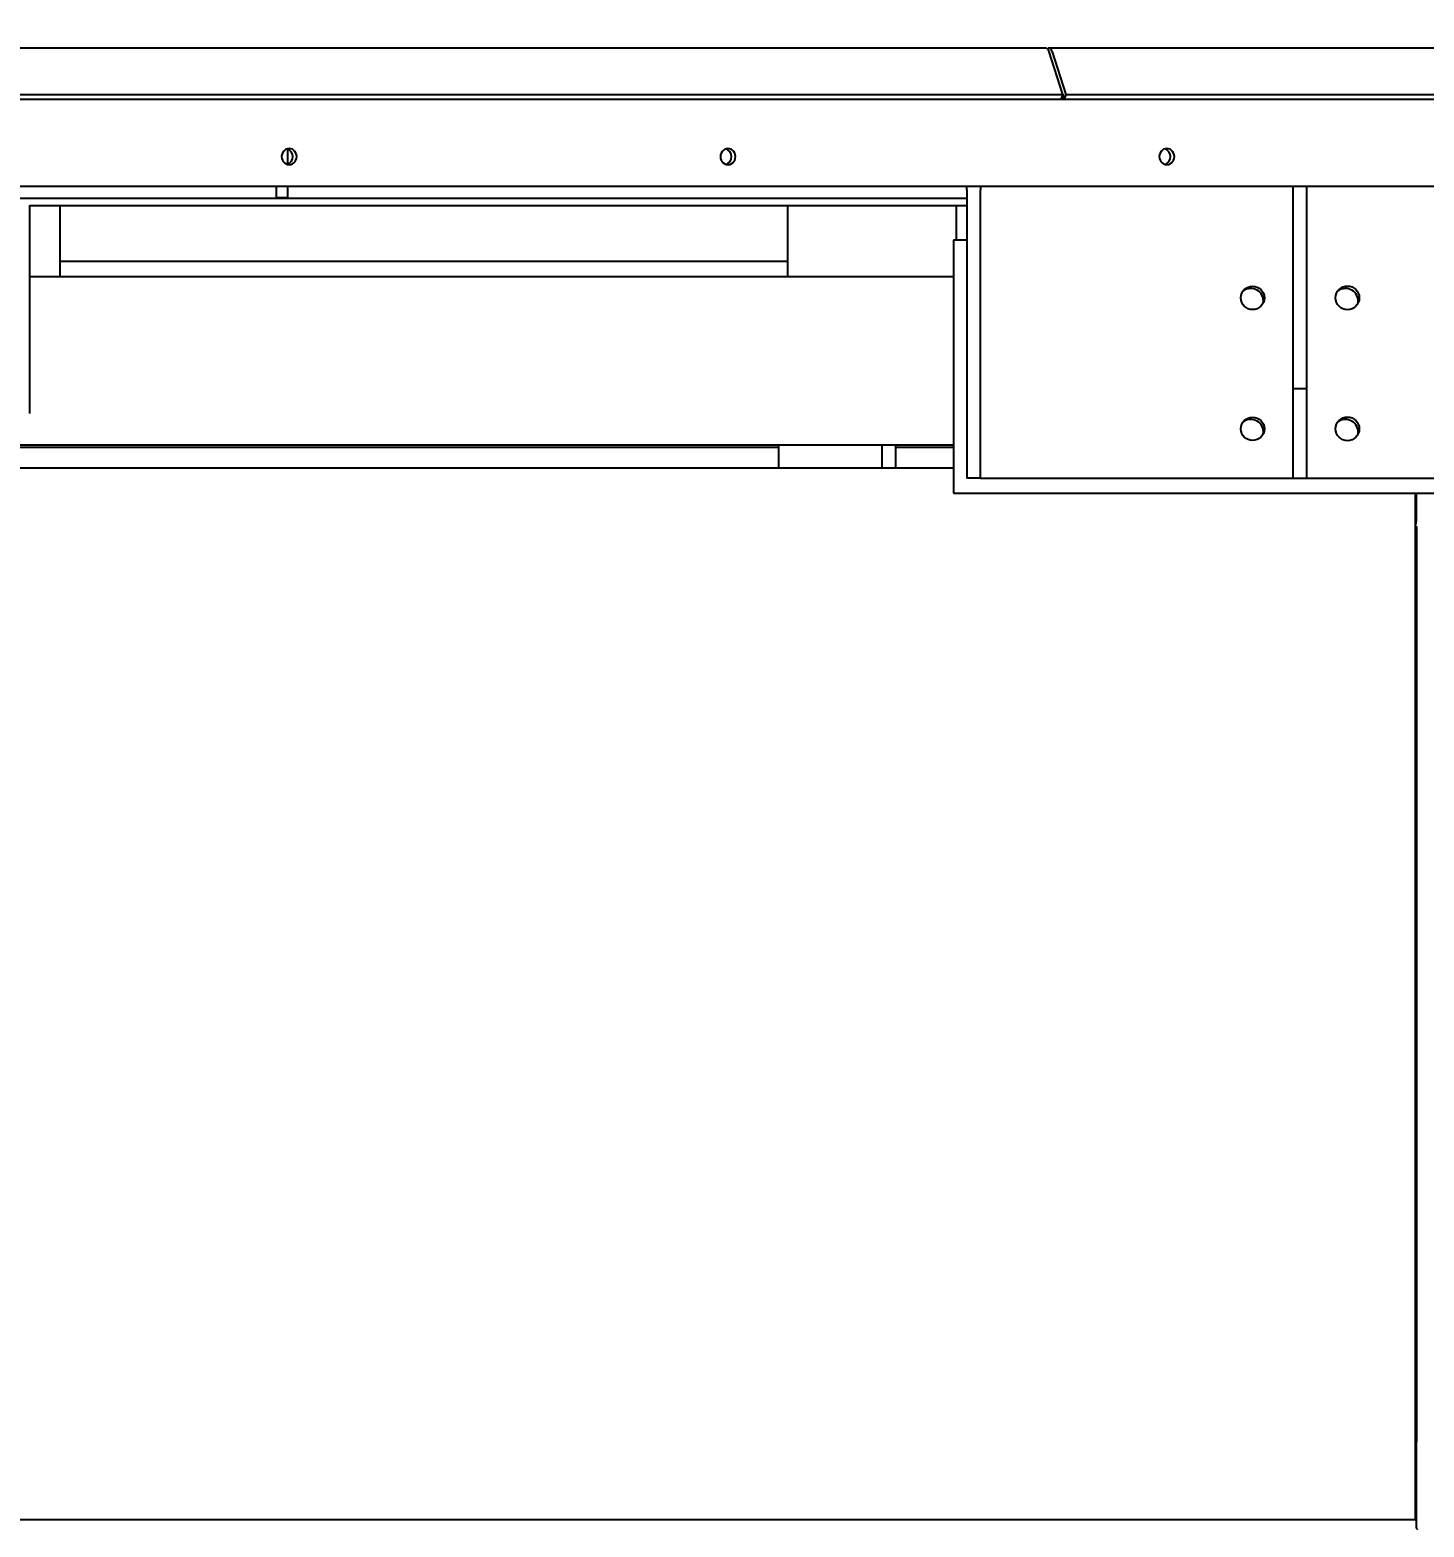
# Model space of a CAD drawing. Header units: millimetres. Extents: x 0 to 55611, y 0 to 32827.
# Drawn here: x 6558 to 7772, y 23646 to 24949 of the extents above; entities that cross this region are included whole.
import ezdxf

# ---------------------------------------------------------------- set-up
doc = ezdxf.new("R2010")
doc.units = ezdxf.units.MM
doc.header["$LTSCALE"] = 10
doc.header["$PDSIZE"] = -1
doc.linetypes.add('SLD-Continua', pattern=[0])
doc.layers.add('EQUIPO', color=30, linetype='SLD-Continua')
doc.layers.add('STRUC', color=5, linetype='SLD-Continua')
doc.styles.add('1', font='romans.shx', dxfattribs={"height": 125})
doc.dimstyles.new('50', dxfattribs={"dimscale": 0, "dimtxt": 125, "dimasz": 125, "dimexe": 125, "dimexo": 125, "dimgap": 50, "dimtad": 1, "dimdec": 0, "dimlfac": 49.861111, "dimzin": 1, "dimtxsty": '1', "dimcen": 2.5, "dimclrd": 1, "dimclre": 1, "dimadec": 0, "dimazin": 0, "dimtfac": 1, "dimtdec": 0, "dimtmove": 0, "dimatfit": 3, "dimfxl": 1, "dimtzin": 1, "dimarcsym": 0})

# ---------------------------------------------------------------- blocks, each defined once
blk = doc.blocks.new('*D102')
at = {"color": 1, "lineweight": -2, "transparency": 16777216}
for p, q in [((2852.1, 28134.6), (2852.1, 29698.3)), ((14281.6, 24592.9), (14281.6, 29698.3)), ((2977.1, 29573.3), (14156.6, 29573.3))]:
    blk.add_line(p, q, dxfattribs=at)
at = {"color": 1, "transparency": 16777216}
for points in [[(2977.1, 29594.1), (2977.1, 29552.5), (2852.1, 29573.3)], [(14156.6, 29594.1), (14156.6, 29552.5), (14281.6, 29573.3)]]:
    blk.add_solid(points, dxfattribs=at)
at = {"layer": 'Defpoints', "color": 0, "transparency": 16777216}
for p in [(14281.6, 29573.3), (2852.1, 28009.6), (14281.6, 24467.9)]:
    blk.add_point(p, dxfattribs=at)
at = {"color": 0, "transparency": 16777216, "insert": (8566.3, 29748.3), "char_height": 125, "attachment_point": 2, "style": '1'}
blk.add_mtext('11430', dxfattribs=at)

msp = doc.modelspace()

# ---------------------------------------------------------------- linework, layer by layer
at = {"color": 7, "linetype": 'SLD-Continua', "lineweight": 25}
for p, q in [((7373.6, 24766.1), (7361.9, 24766.1)), ((7361.9, 24766.1), (7361.9, 24546.1)), ((7361.9, 24546.1), (8261.9, 24546.1))]:
    msp.add_line(p, q, dxfattribs=at)
for centre, end in [((7620.6, 24713.1), 125.9685), ((7703.1, 24713.1), 125.9686), ((7620.6, 24599.1), 125.9686), ((7703.1, 24599.1), 125.9685)]:
    msp.add_arc(centre, 11.1, 352.9422, end, dxfattribs=at)
at = {"layer": 'EQUIPO', "linetype": 'SLD-Continua', "lineweight": 25}
for p, q in [((7442.5, 24933.4), (6299.8, 24933.4)), ((7443.8, 24932.7), (7444.4, 24933.2)), ((7457, 24893.1), (7445.1, 24930.1)), ((8587.9, 24933.4), (7445.3, 24933.4)), ((7447.9, 24930.1), (7459.8, 24893.1)), ((6314.3, 24893.1), (7457, 24893.1)), ((7457, 24893.1), (7455.5, 24889)), ((7457.9, 24890.3), (7456, 24890.3)), ((7457, 24893), (7458.3, 24889)), ((7459.8, 24893.1), (7458.3, 24889)), ((7459.8, 24893.1), (8602.5, 24893.1)), ((4106, 24889), (8509.5, 24889)), ((6782.7, 24832.4), (6782.7, 24845.5)), ((8509.5, 24813), (3585.5, 24813)), ((6772.7, 24803), (6772.7, 24813)), ((6782.7, 24803), (6782.7, 24813)), ((7373.6, 24809.9), (7373.6, 24813)), ((7385.6, 24813), (7385.6, 24809.9)), ((7657.6, 24637), (7657.6, 24813)), ((7669.6, 24637), (7669.6, 24813)), ((7373.6, 24802.6), (6531, 24802.6)), ((6782.7, 24803), (6772.7, 24803)), ((7373.6, 24809.9), (7373.6, 24559)), ((7385.6, 24559), (7385.6, 24809.9)), ((6558.2, 24615.4), (6558.2, 24796.7)), ((7373.6, 24796.2), (6558.2, 24796.2)), ((7657.6, 24637), (7669.6, 24637)), ((7657.6, 24559), (7657.6, 24637)), ((7669.6, 24559), (7669.6, 24637)), ((7385.6, 24559), (7373.6, 24559)), ((7385.6, 24559), (7657.6, 24559)), ((7657.6, 24559), (7669.6, 24559)), ((7669.6, 24559), (7941.6, 24559))]:
    msp.add_line(p, q, dxfattribs=at)
at = {"layer": 'EQUIPO', "linetype": 'SLD-Continua', "lineweight": 25, "flags": 128}
for points in [[(7442.5, 24933.4), (7442.6, 24933.4), (7443.1, 24933.3), (7443.5, 24933), (7444, 24932.5), (7444.4, 24931.8), (7444.8, 24931), (7445.1, 24930.1)], [(7447.9, 24930.1), (7447.6, 24931), (7447.2, 24931.8), (7446.8, 24932.5), (7446.3, 24933), (7445.8, 24933.3), (7445.4, 24933.4), (7444.9, 24933.4), (7444.4, 24933.2)], [(6790.4, 24839), (6790.2, 24840.5), (6789.7, 24842), (6789, 24843.3), (6787.9, 24844.4), (6786.7, 24845.3), (6785.3, 24845.8), (6783.8, 24846), (6782.4, 24845.8), (6781, 24845.3), (6779.7, 24844.4), (6778.7, 24843.3), (6777.9, 24842), (6777.4, 24840.5), (6777.2, 24839), (6777.4, 24837.4), (6777.9, 24835.9), (6778.7, 24834.6), (6779.7, 24833.5), (6781, 24832.7), (6782.4, 24832.1), (6783.8, 24832), (6785.3, 24832.1), (6786.7, 24832.7), (6787.9, 24833.5), (6789, 24834.6), (6789.7, 24835.9), (6790.2, 24837.4), (6790.4, 24839)], [(7172.3, 24839), (7172.1, 24840.5), (7171.6, 24842), (7170.9, 24843.3), (7169.8, 24844.4), (7168.6, 24845.3), (7167.2, 24845.8), (7165.7, 24846), (7164.2, 24845.8), (7162.9, 24845.3), (7161.6, 24844.4), (7160.6, 24843.3), (7159.8, 24842), (7159.3, 24840.5), (7159.1, 24839), (7159.3, 24837.4), (7159.8, 24835.9), (7160.6, 24834.6), (7161.6, 24833.5), (7162.9, 24832.7), (7164.2, 24832.1), (7165.7, 24832), (7167.2, 24832.1), (7168.6, 24832.7), (7169.8, 24833.5), (7170.9, 24834.6), (7171.6, 24835.9), (7172.1, 24837.4), (7172.3, 24839)], [(7554.2, 24839), (7554, 24840.5), (7553.5, 24842), (7552.7, 24843.3), (7551.7, 24844.4), (7550.5, 24845.3), (7549.1, 24845.8), (7547.6, 24846), (7546.1, 24845.8), (7544.7, 24845.3), (7543.5, 24844.4), (7542.5, 24843.3), (7541.7, 24842), (7541.2, 24840.5), (7541, 24839), (7541.2, 24837.4), (7541.7, 24835.9), (7542.5, 24834.6), (7543.5, 24833.5), (7544.7, 24832.7), (7546.1, 24832.1), (7547.6, 24832), (7549.1, 24832.1), (7550.5, 24832.7), (7551.7, 24833.5), (7552.7, 24834.6), (7553.5, 24835.9), (7554, 24837.4), (7554.2, 24839)]]:
    msp.add_lwpolyline(points, dxfattribs=at)
at = {"layer": 'EQUIPO', "linetype": 'SLD-Continua', "lineweight": 25}
for centre, radius in [((7622.3, 24716), 10.2), ((7704.8, 24716), 10.3), ((7622.3, 24602), 10.2), ((7704.8, 24602), 10.3)]:
    msp.add_circle(centre, radius, dxfattribs=at)
for centre, start, end in [((6780, 24839.1), 358.8299, 72.6896), ((6780, 24838.8), 287.3104, 1.1701), ((7161.9, 24839.1), 358.8299, 72.6896), ((7161.9, 24838.8), 287.3104, 1.1701), ((7543.8, 24839.1), 358.8299, 72.6896), ((7543.8, 24838.8), 287.3104, 1.1701)]:
    msp.add_arc(centre, 6.93, start, end, dxfattribs=at)
at = {"layer": 'STRUC', "linetype": 'SLD-Continua', "lineweight": 25}
for p, q in [((6584.2, 24796.2), (6584.2, 24734.4)), ((7217.6, 24796.2), (7217.6, 24734.4)), ((7364.2, 24796.2), (7364.2, 24766.1)), ((7217.6, 24747.8), (6584.2, 24747.8)), ((7361.9, 24734.4), (6558.2, 24734.4)), ((7295.6, 24587.8), (6278.4, 24587.8)), ((7209.6, 24585.9), (6278.4, 24585.9)), ((7209.6, 24587.8), (7209.6, 24567.8)), ((7300, 24587.8), (7295.6, 24587.8)), ((7300, 24567.8), (7300, 24587.8)), ((7311.9, 24587.8), (7300, 24587.8)), ((7361.9, 24587.8), (7311.9, 24587.8)), ((7311.9, 24567.8), (7311.9, 24587.8)), ((7361.9, 24585.9), (7311.9, 24585.9)), ((7361.9, 24567.8), (6027.5, 24567.8)), ((7764.2, 23652.8), (7764.2, 24546.1)), ((7764.9, 24523.1), (7764.9, 24546.1)), ((7764.9, 24517), (7764.2, 24517)), ((7764.9, 24517), (7764.9, 23720.3)), ((7764.2, 23720.3), (7764.9, 23720.3)), ((7764.9, 23647.3), (7764.9, 23719.5)), ((4689.4, 23652.8), (7764.2, 23652.8))]:
    msp.add_line(p, q, dxfattribs=at)
at = {"layer": 'STRUC', "linetype": 'SLD-Continua', "lineweight": 25, "flags": 128}
for points in [[(7764.9, 23719.5), (7764.9, 23719.7), (7764.8, 23719.8), (7764.8, 23720), (7764.8, 23720.1), (7764.7, 23720.2), (7764.7, 23720.3), (7764.6, 23720.3), (7764.6, 23720.3)], [(7765.9, 23644.1), (7765.7, 23644.2), (7765.5, 23644.4), (7765.3, 23644.7), (7765.2, 23645.1), (7765, 23645.5), (7764.9, 23646.1), (7764.9, 23646.7), (7764.9, 23647.3)]]:
    msp.add_lwpolyline(points, dxfattribs=at)
at = {"layer": 'STRUC', "linetype": 'SLD-Continua', "lineweight": 25}
msp.add_arc((7751.8, 24522.8), 13.1, 341.0958, 1.4194, dxfattribs=at)

# ---------------------------------------------------------------- dimensions: what is measured, and where the dimension line sits
dim = msp.add_linear_dim(base=(14281.6064, 29573.3039), p1=(2852.0783, 28009.5829), p2=(14281.6064, 24467.9129), dimstyle='50', override={"dimscale": 1, "dimlfac": 1})
dim.commit()
dim.dimension.update_dxf_attribs({"geometry": '*D102', "text_midpoint": (8566.3181, 29573.3039), "dimtype": 160})

doc.saveas('drawing.dxf')
